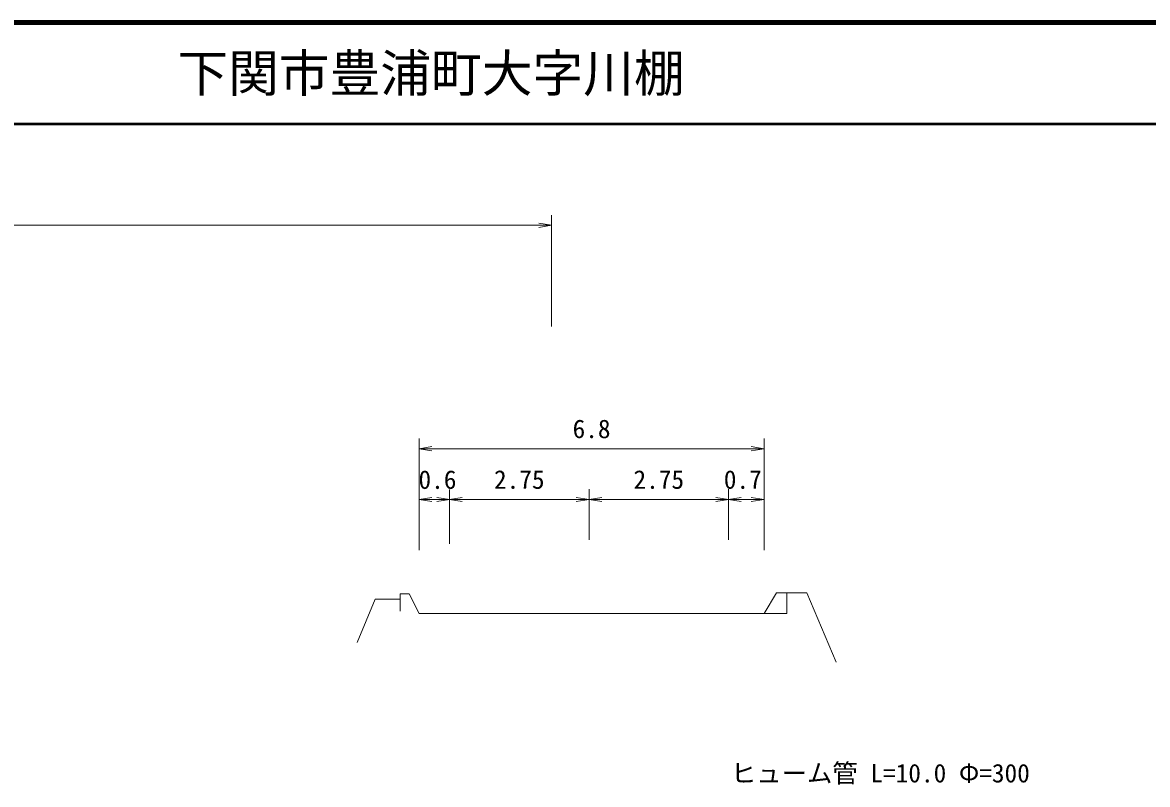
# Model space of a CAD drawing. Units: millimetres on the paper, enlarged 1000 times, with parts at other scales. Extents: x 40000 to 680000, y 20000 to 380000.
# Drawn here: x 389755 to 500650, y 304844 to 380000 of the extents above; entities that cross this region are included whole.
import ezdxf
from ezdxf.enums import TextEntityAlignment as Align

# ---------------------------------------------------------------- set-up
doc = ezdxf.new("R2010")
doc.units = ezdxf.units.MM
doc.header["$LTSCALE"] = 1000
for name, color, linetype, lineweight in [('M-BGD', 7, 'Continuous', 13), ('M-STR-HTXT', 7, 'Continuous', 13), ('M-TTL', 2, 'Continuous', 140), ('M-TTL-LINE', 7, 'Continuous', 50)]:
    doc.layers.add(name, color=color, linetype=linetype, lineweight=lineweight)
doc.layers.add('M-TTL-TXT', color=7, linetype='Continuous')
doc.styles.add('ＭＳ ゴシック', font='')
doc.styles.get('ＭＳ ゴシック').set_extended_font_data('MS Gothic')

# ---------------------------------------------------------------- blocks, each defined once
blk = doc.blocks.new('open_arrow')
at = {"color": 0, "linetype": 'Continuous', "lineweight": -2}
blk.add_lwpolyline([(7.5, 1.25), (0, 0), (7.5, -1.25)], dxfattribs=at)

msp = doc.modelspace()

# ---------------------------------------------------------------- linework, layer by layer
at = {"layer": 'M-BGD'}
for p, q in [((428850, 327957), (428850, 338957)), ((462850, 327970), (462850, 338957)), ((428850, 337957), (462850, 337957)), ((431850, 328568), (431850, 333951)), ((445600, 328970), (445600, 333957)), ((459350, 328970), (459350, 333957)), ((428850, 332951), (431850, 332951)), ((431850, 332957), (445600, 332957)), ((445600, 332957), (459350, 332957)), ((459350, 332957), (462850, 332957)), ((422756, 318856), (424529, 323112)), ((424529, 323112), (426991, 323112)), ((426991, 323112), (426991, 323652)), ((426991, 323652), (427873, 323652)), ((426991, 323112), (426991, 321957)), ((427873, 323652), (428850, 321699)), ((464066, 323738), (462850, 321699)), ((465107, 323738), (464066, 323738)), ((465107, 321699), (465107, 323738)), ((465107, 323738), (467059, 323738)), ((467059, 323738), (469952, 316911)), ((428850, 321699), (431850, 321699)), ((431850, 321699), (445600, 321699)), ((445600, 321699), (459350, 321699)), ((459350, 321699), (462850, 321699)), ((462850, 321699), (465107, 321699))]:
    msp.add_line(p, q, dxfattribs=at)
at = {"layer": 'M-STR-HTXT'}
for p, q in [((441910, 350000), (441910, 361000)), ((318354, 360000), (441910, 360000))]:
    msp.add_line(p, q, dxfattribs=at)
at = {"layer": 'M-TTL'}
msp.add_line((680000, 380000), (40000, 380000), dxfattribs=at)
at = {"layer": 'M-TTL-LINE'}
msp.add_line((40000, 370000), (680000, 370000), dxfattribs=at)

# ---------------------------------------------------------------- block references
at = {"layer": 'M-BGD', "xscale": 167, "yscale": 167}
for p in [(428850, 337957), (428850, 332951), (431850, 332957), (445600, 332957), (459350, 332957)]:
    msp.add_blockref('open_arrow', p, dxfattribs=at)
at = {"layer": 'M-BGD', "xscale": 167, "yscale": 167, "rotation": 180}
for p in [(462850, 337957), (431850, 332951), (445600, 332957), (459350, 332957), (462850, 332957)]:
    msp.add_blockref('open_arrow', p, dxfattribs=at)
at = {"layer": 'M-STR-HTXT', "xscale": 167, "yscale": 167, "rotation": 180}
msp.add_blockref('open_arrow', (441910, 360000), dxfattribs=at)

# ---------------------------------------------------------------- texts
at = {"layer": 'M-BGD', "style": 'ＭＳ ゴシック'}
for s, p in [('6.8', (445850, 338457)), ('0.6', (430660, 333451)), ('2.75', (438725, 333457)), ('2.75', (452475, 333457)), ('0.7', (460756, 333457))]:
    msp.add_text(s, height=1833, dxfattribs=at).set_placement(p, align=Align.BOTTOM_CENTER)
at = {"layer": 'M-STR-HTXT', "style": 'ＭＳ ゴシック'}
msp.add_text('ヒューム管 L=10.0 Φ=300', height=1833, dxfattribs=at).set_placement((459584, 304497), align=Align.BOTTOM_LEFT)
at = {"layer": 'M-TTL-TXT', "style": 'ＭＳ ゴシック'}
msp.add_text('下関市豊浦町大字川棚', height=3666, dxfattribs=at).set_placement((405024, 375000), align=Align.MIDDLE_LEFT)

doc.saveas('drawing.dxf')
